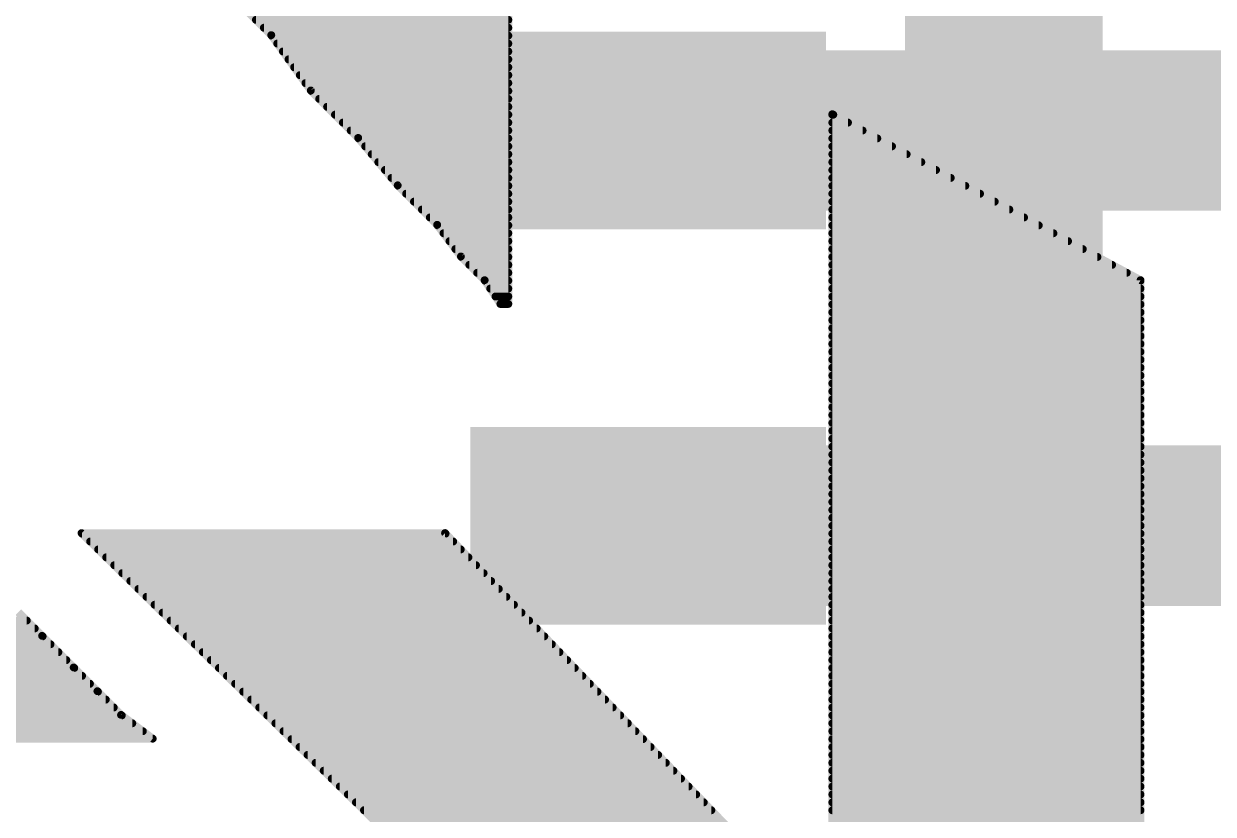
# Model space of a CAD drawing. Extents: x -0.1 to 23, y -0.1 to 23.
# Drawn here: x 11.815 to 13.32, y 10.815 to 11.815 of the extents above; entities that cross this region are included whole.
import ezdxf

# ---------------------------------------------------------------- set-up
doc = ezdxf.new("R2010")
doc.units = 0
for name, color, linetype in [('1', 12, 'CONTINUOUS'), ('21', 253, 'CONTINUOUS'), ('22', 40, 'CONTINUOUS')]:
    doc.layers.add(name, color=color, linetype=linetype)

# ---------------------------------------------------------------- blocks, each defined once
blk = doc.blocks.new('RECT')
blk.add_solid([(-0.5, -0.5), (0.5, -0.5), (-0.5, 0.5), (0.5, 0.5)])

msp = doc.modelspace()

# ---------------------------------------------------------------- linework, layer by layer
at = {"layer": '1', "const_width": 0.2032}
for points in [[(12.605, 11.68), (13.458, 11.68)], [(12.605, 11.18), (14.1169, 11.18)]]:
    msp.add_lwpolyline(points, dxfattribs=at)
at = {"layer": '1', "const_width": 0.1016}
for points in [[(12.605, 11.7308, 1), (12.605, 11.6292)], [(12.605, 11.2308, 1), (12.605, 11.1292)]]:
    msp.add_lwpolyline(points, format="xyb", dxfattribs=at)
at = {"layer": '21', "const_width": 0.25}
msp.add_lwpolyline([(13.055, 12.805), (13.055, 10.055)], dxfattribs=at)
at = {"layer": '22', "const_width": 0.01}
for points in [[(12.4281, 12.7406), (12.4281, 11.4606)], [(12.1281, 11.8006), (12.0581, 11.8706)], [(12.1088, 11.82), (12.4281, 11.82)], [(12.1188, 11.81), (12.4281, 11.81)], [(12.1781, 11.7306), (12.1281, 11.8006)], [(12.1286, 11.8), (12.4281, 11.8)], [(12.1357, 11.79), (12.4281, 11.79)], [(12.1429, 11.78), (12.4281, 11.78)], [(12.15, 11.77), (12.4281, 11.77)], [(12.1571, 11.76), (12.4281, 11.76)], [(12.1643, 11.75), (12.4281, 11.75)], [(12.1714, 11.74), (12.4281, 11.74)], [(12.2381, 11.6706), (12.1781, 11.7306)], [(12.1788, 11.73), (12.4281, 11.73)], [(12.1888, 11.72), (12.4281, 11.72)], [(12.1988, 11.71), (12.4281, 11.71)], [(12.2088, 11.7), (12.4281, 11.7)], [(12.2188, 11.69), (12.4281, 11.69)], [(13.2281, 11.4906), (12.8381, 11.7006)], [(12.8381, 11.7006), (12.8381, 10.6606)], [(12.8381, 11.7), (12.8393, 11.7)], [(12.8381, 11.69), (12.8579, 11.69)], [(12.2287, 11.68), (12.4281, 11.68)], [(12.8381, 11.68), (12.8764, 11.68)], [(12.2881, 11.6106), (12.2381, 11.6706)], [(12.2386, 11.67), (12.4281, 11.67)], [(12.247, 11.66), (12.4281, 11.66)], [(12.8381, 11.67), (12.895, 11.67)], [(12.8381, 11.66), (12.9136, 11.66)], [(12.2553, 11.65), (12.4281, 11.65)], [(12.8381, 11.65), (12.9321, 11.65)], [(12.2636, 11.64), (12.4281, 11.64)], [(12.272, 11.63), (12.4281, 11.63)], [(12.8381, 11.64), (12.9507, 11.64)], [(12.8381, 11.63), (12.9693, 11.63)], [(12.2803, 11.62), (12.4281, 11.62)], [(12.8381, 11.62), (12.9879, 11.62)], [(12.3381, 11.5606), (12.2881, 11.6106)], [(12.2888, 11.61), (12.4281, 11.61)], [(12.2988, 11.6), (12.4281, 11.6)], [(12.8381, 11.61), (13.0064, 11.61)], [(12.8381, 11.6), (13.025, 11.6)], [(12.3087, 11.59), (12.4281, 11.59)], [(12.8381, 11.59), (13.0436, 11.59)], [(12.3188, 11.58), (12.4281, 11.58)], [(12.3288, 11.57), (12.4281, 11.57)], [(12.8381, 11.58), (13.0621, 11.58)], [(12.8381, 11.57), (13.0807, 11.57)], [(12.3681, 11.5206), (12.3381, 11.5606)], [(12.3386, 11.56), (12.4281, 11.56)], [(12.8381, 11.56), (13.0993, 11.56)], [(12.3461, 11.55), (12.4281, 11.55)], [(12.3536, 11.54), (12.4281, 11.54)], [(12.8381, 11.55), (13.1179, 11.55)], [(12.8381, 11.54), (13.1364, 11.54)], [(12.3611, 11.53), (12.4281, 11.53)], [(12.8381, 11.53), (13.155, 11.53)], [(12.3981, 11.4906), (12.3681, 11.5206)], [(12.3688, 11.52), (12.4281, 11.52)], [(12.3788, 11.51), (12.4281, 11.51)], [(12.8381, 11.52), (13.1736, 11.52)], [(12.8381, 11.51), (13.1921, 11.51)], [(12.3887, 11.5), (12.4281, 11.5)], [(12.8381, 11.5), (13.2107, 11.5)], [(12.4181, 11.4606), (12.3981, 11.4906)], [(12.3985, 11.49), (12.4281, 11.49)], [(12.4052, 11.48), (12.4281, 11.48)], [(12.8381, 11.49), (13.2281, 11.49)], [(12.8381, 11.48), (13.2281, 11.48)], [(13.2281, 9.7506), (13.2281, 11.4906)], [(12.4119, 11.47), (12.4281, 11.47)], [(12.8381, 11.47), (13.2281, 11.47)], [(12.4281, 11.4606), (12.4181, 11.4606)], [(12.8381, 11.46), (13.2281, 11.46)], [(12.8381, 11.45), (13.2281, 11.45)], [(12.8381, 11.44), (13.2281, 11.44)], [(12.8381, 11.43), (13.2281, 11.43)], [(12.8381, 11.42), (13.2281, 11.42)], [(12.8381, 11.41), (13.2281, 11.41)], [(12.8381, 11.4), (13.2281, 11.4)], [(12.8381, 11.39), (13.2281, 11.39)], [(12.8381, 11.38), (13.2281, 11.38)], [(12.8381, 11.37), (13.2281, 11.37)], [(12.8381, 11.36), (13.2281, 11.36)], [(12.8381, 11.35), (13.2281, 11.35)], [(12.8381, 11.34), (13.2281, 11.34)], [(12.8381, 11.33), (13.2281, 11.33)], [(12.8381, 11.32), (13.2281, 11.32)], [(12.8381, 11.31), (13.2281, 11.31)], [(12.8381, 11.3), (13.2281, 11.3)], [(12.8381, 11.29), (13.2281, 11.29)], [(12.8381, 11.28), (13.2281, 11.28)], [(12.8381, 11.27), (13.2281, 11.27)], [(12.8381, 11.26), (13.2281, 11.26)], [(12.8381, 11.25), (13.2281, 11.25)], [(12.8381, 11.24), (13.2281, 11.24)], [(12.8381, 11.23), (13.2281, 11.23)], [(12.8381, 11.22), (13.2281, 11.22)], [(12.8381, 11.21), (13.2281, 11.21)], [(12.8381, 11.2), (13.2281, 11.2)], [(12.8381, 11.19), (13.2281, 11.19)], [(12.8381, 11.18), (13.2281, 11.18)], [(12.3481, 11.1706), (11.8881, 11.1706)], [(11.8881, 11.1706), (12.4181, 10.6506)], [(11.8888, 11.17), (12.3487, 11.17)], [(12.8381, 10.6606), (12.3481, 11.1706)], [(12.8381, 11.17), (13.2281, 11.17)], [(11.899, 11.16), (12.3583, 11.16)], [(11.9091, 11.15), (12.3679, 11.15)], [(12.8381, 11.16), (13.2281, 11.16)], [(12.8381, 11.15), (13.2281, 11.15)], [(11.9193, 11.14), (12.3776, 11.14)], [(12.8381, 11.14), (13.2281, 11.14)], [(11.9295, 11.13), (12.3872, 11.13)], [(11.9397, 11.12), (12.3968, 11.12)], [(12.8381, 11.13), (13.2281, 11.13)], [(12.8381, 11.12), (13.2281, 11.12)], [(11.9499, 11.11), (12.4064, 11.11)], [(12.8381, 11.11), (13.2281, 11.11)], [(11.9601, 11.1), (12.416, 11.1)], [(11.9703, 11.09), (12.4256, 11.09)], [(12.8381, 11.1), (13.2281, 11.1)], [(12.8381, 11.09), (13.2281, 11.09)], [(11.9805, 11.08), (12.4352, 11.08)], [(12.8381, 11.08), (13.2281, 11.08)], [(10.9381, 11.06), (11.8188, 11.06)], [(11.8381, 11.0406), (11.8081, 11.0706)], [(11.9907, 11.07), (12.4448, 11.07)], [(12.0009, 11.06), (12.4544, 11.06)], [(12.8381, 11.07), (13.2281, 11.07)], [(12.8381, 11.06), (13.2281, 11.06)], [(10.9381, 11.05), (11.8288, 11.05)], [(12.0111, 11.05), (12.464, 11.05)], [(12.8381, 11.05), (13.2281, 11.05)], [(10.9381, 11.04), (11.8388, 11.04)], [(10.9381, 11.03), (11.8488, 11.03)], [(11.8781, 11.0006), (11.8381, 11.0406)], [(12.0213, 11.04), (12.4736, 11.04)], [(12.0315, 11.03), (12.4832, 11.03)], [(12.8381, 11.04), (13.2281, 11.04)], [(12.8381, 11.03), (13.2281, 11.03)], [(10.9381, 11.02), (11.8588, 11.02)], [(12.0416, 11.02), (12.4928, 11.02)], [(12.8381, 11.02), (13.2281, 11.02)], [(10.9381, 11.01), (11.8688, 11.01)], [(10.9381, 11), (11.8788, 11)], [(11.9081, 10.9706), (11.8781, 11.0006)], [(12.0518, 11.01), (12.5025, 11.01)], [(12.062, 11), (12.5121, 11)], [(12.8381, 11.01), (13.2281, 11.01)], [(12.8381, 11), (13.2281, 11)], [(10.9381, 10.99), (11.8887, 10.99)], [(12.0722, 10.99), (12.5217, 10.99)], [(12.8381, 10.99), (13.2281, 10.99)], [(10.9381, 10.98), (11.8987, 10.98)], [(10.9381, 10.97), (11.9088, 10.97)], [(11.9381, 10.9406), (11.9081, 10.9706)], [(12.0824, 10.98), (12.5313, 10.98)], [(12.0926, 10.97), (12.5409, 10.97)], [(12.8381, 10.98), (13.2281, 10.98)], [(12.8381, 10.97), (13.2281, 10.97)], [(10.9381, 10.96), (11.9188, 10.96)], [(12.1028, 10.96), (12.5505, 10.96)], [(12.8381, 10.96), (13.2281, 10.96)], [(10.9381, 10.95), (11.9288, 10.95)], [(10.9381, 10.94), (11.939, 10.94)], [(11.9781, 10.9106), (11.9381, 10.9406)], [(12.113, 10.95), (12.5601, 10.95)], [(12.1232, 10.94), (12.5697, 10.94)], [(12.8381, 10.95), (13.2281, 10.95)], [(12.8381, 10.94), (13.2281, 10.94)], [(10.9381, 10.93), (11.9523, 10.93)], [(12.1334, 10.93), (12.5793, 10.93)], [(12.8381, 10.93), (13.2281, 10.93)], [(10.9381, 10.92), (11.9656, 10.92)], [(11.5881, 10.9106), (11.9781, 10.9106)], [(12.1436, 10.92), (12.5889, 10.92)], [(12.1538, 10.91), (12.5985, 10.91)], [(12.8381, 10.92), (13.2281, 10.92)], [(12.8381, 10.91), (13.2281, 10.91)], [(12.164, 10.9), (12.6081, 10.9)], [(12.8381, 10.9), (13.2281, 10.9)], [(12.1741, 10.89), (12.6177, 10.89)], [(12.1843, 10.88), (12.6274, 10.88)], [(12.8381, 10.89), (13.2281, 10.89)], [(12.8381, 10.88), (13.2281, 10.88)], [(12.1945, 10.87), (12.637, 10.87)], [(12.8381, 10.87), (13.2281, 10.87)], [(12.2047, 10.86), (12.6466, 10.86)], [(12.2149, 10.85), (12.6562, 10.85)], [(12.8381, 10.86), (13.2281, 10.86)], [(12.8381, 10.85), (13.2281, 10.85)], [(12.2251, 10.84), (12.6658, 10.84)], [(12.8381, 10.84), (13.2281, 10.84)], [(12.2353, 10.83), (12.6754, 10.83)], [(12.2455, 10.82), (12.685, 10.82)], [(12.8381, 10.83), (13.2281, 10.83)], [(12.8381, 10.82), (13.2281, 10.82)], [(12.2557, 10.81), (12.6946, 10.81)], [(12.8381, 10.81), (13.2281, 10.81)]]:
    msp.add_lwpolyline(points, dxfattribs=at)
at = {"layer": '22', "const_width": 0.005}
for points in [[(12.1088, 11.8225, 1), (12.1088, 11.8175)], [(12.1188, 11.8125, 1), (12.1188, 11.8075)], [(12.4281, 11.8175, 1), (12.4281, 11.8225)], [(12.4281, 11.8075, 1), (12.4281, 11.8125)], [(12.1302, 11.8021, 1), (12.1261, 11.7992)], [(12.1286, 11.8025, 1), (12.1286, 11.7975)], [(12.1264, 11.7989, 1), (12.1299, 11.8024)], [(12.4281, 11.7975, 1), (12.4281, 11.8025)], [(12.1357, 11.7925, 1), (12.1357, 11.7875)], [(12.1429, 11.7825, 1), (12.1429, 11.7775)], [(12.4281, 11.7875, 1), (12.4281, 11.7925)], [(12.4281, 11.7775, 1), (12.4281, 11.7825)], [(12.15, 11.7725, 1), (12.15, 11.7675)], [(12.4281, 11.7675, 1), (12.4281, 11.7725)], [(12.1571, 11.7625, 1), (12.1571, 11.7575)], [(12.1643, 11.7525, 1), (12.1643, 11.7475)], [(12.4281, 11.7575, 1), (12.4281, 11.7625)], [(12.4281, 11.7475, 1), (12.4281, 11.7525)], [(12.1714, 11.7425, 1), (12.1714, 11.7375)], [(12.4281, 11.7375, 1), (12.4281, 11.7425)], [(12.1799, 11.7324, 1), (12.1764, 11.7289)], [(12.1761, 11.7292, 1), (12.1802, 11.7321)], [(12.1788, 11.7325, 1), (12.1788, 11.7275)], [(12.1888, 11.7225, 1), (12.1888, 11.7175)], [(12.4281, 11.7275, 1), (12.4281, 11.7325)], [(12.4281, 11.7175, 1), (12.4281, 11.7225)], [(12.1988, 11.7125, 1), (12.1988, 11.7075)], [(12.4281, 11.7075, 1), (12.4281, 11.7125)], [(12.2088, 11.7025, 1), (12.2088, 11.6975)], [(12.2188, 11.6925, 1), (12.2188, 11.6875)], [(12.4281, 11.6975, 1), (12.4281, 11.7025)], [(12.4281, 11.6875, 1), (12.4281, 11.6925)], [(12.8393, 11.7028, 1), (12.8369, 11.6984)], [(12.8406, 11.7006, 1), (12.8356, 11.7006)], [(12.8381, 11.7025, 1), (12.8381, 11.6975)], [(12.8381, 11.6925, 1), (12.8381, 11.6875)], [(12.8393, 11.6975, 1), (12.8393, 11.7025)], [(12.8579, 11.6875, 1), (12.8579, 11.6925)], [(12.2287, 11.6825, 1), (12.2287, 11.6775)], [(12.4281, 11.6775, 1), (12.4281, 11.6825)], [(12.8381, 11.6825, 1), (12.8381, 11.6775)], [(12.8764, 11.6775, 1), (12.8764, 11.6825)], [(12.24, 11.6722, 1), (12.2362, 11.669)], [(12.2386, 11.6725, 1), (12.2386, 11.6675)], [(12.2364, 11.6689, 1), (12.2399, 11.6724)], [(12.247, 11.6625, 1), (12.247, 11.6575)], [(12.4281, 11.6675, 1), (12.4281, 11.6725)], [(12.4281, 11.6575, 1), (12.4281, 11.6625)], [(12.8381, 11.6725, 1), (12.8381, 11.6675)], [(12.8381, 11.6625, 1), (12.8381, 11.6575)], [(12.895, 11.6675, 1), (12.895, 11.6725)], [(12.9136, 11.6575, 1), (12.9136, 11.6625)], [(12.2553, 11.6525, 1), (12.2553, 11.6475)], [(12.4281, 11.6475, 1), (12.4281, 11.6525)], [(12.8381, 11.6525, 1), (12.8381, 11.6475)], [(12.9321, 11.6475, 1), (12.9321, 11.6525)], [(12.2636, 11.6425, 1), (12.2636, 11.6375)], [(12.272, 11.6325, 1), (12.272, 11.6275)], [(12.4281, 11.6375, 1), (12.4281, 11.6425)], [(12.4281, 11.6275, 1), (12.4281, 11.6325)], [(12.8381, 11.6425, 1), (12.8381, 11.6375)], [(12.8381, 11.6325, 1), (12.8381, 11.6275)], [(12.9507, 11.6375, 1), (12.9507, 11.6425)], [(12.9693, 11.6275, 1), (12.9693, 11.6325)], [(12.2803, 11.6225, 1), (12.2803, 11.6175)], [(12.4281, 11.6175, 1), (12.4281, 11.6225)], [(12.8381, 11.6225, 1), (12.8381, 11.6175)], [(12.9879, 11.6175, 1), (12.9879, 11.6225)], [(12.2899, 11.6124, 1), (12.2864, 11.6089)], [(12.2862, 11.609, 1), (12.29, 11.6122)], [(12.2888, 11.6125, 1), (12.2888, 11.6075)], [(12.2988, 11.6025, 1), (12.2988, 11.5975)], [(12.4281, 11.6075, 1), (12.4281, 11.6125)], [(12.4281, 11.5975, 1), (12.4281, 11.6025)], [(12.8381, 11.6125, 1), (12.8381, 11.6075)], [(12.8381, 11.6025, 1), (12.8381, 11.5975)], [(13.0064, 11.6075, 1), (13.0064, 11.6125)], [(13.025, 11.5975, 1), (13.025, 11.6025)], [(12.3087, 11.5925, 1), (12.3087, 11.5875)], [(12.4281, 11.5875, 1), (12.4281, 11.5925)], [(12.8381, 11.5925, 1), (12.8381, 11.5875)], [(13.0436, 11.5875, 1), (13.0436, 11.5925)], [(12.3188, 11.5825, 1), (12.3188, 11.5775)], [(12.3288, 11.5725, 1), (12.3288, 11.5675)], [(12.4281, 11.5775, 1), (12.4281, 11.5825)], [(12.4281, 11.5675, 1), (12.4281, 11.5725)], [(12.8381, 11.5825, 1), (12.8381, 11.5775)], [(12.8381, 11.5725, 1), (12.8381, 11.5675)], [(13.0621, 11.5775, 1), (13.0621, 11.5825)], [(13.0807, 11.5675, 1), (13.0807, 11.5725)], [(12.3401, 11.5621, 1), (12.3361, 11.5591)], [(12.3386, 11.5625, 1), (12.3386, 11.5575)], [(12.3364, 11.5589, 1), (12.3399, 11.5624)], [(12.4281, 11.5575, 1), (12.4281, 11.5625)], [(12.8381, 11.5625, 1), (12.8381, 11.5575)], [(13.0993, 11.5575, 1), (13.0993, 11.5625)], [(12.3461, 11.5525, 1), (12.3461, 11.5475)], [(12.3536, 11.5425, 1), (12.3536, 11.5375)], [(12.4281, 11.5475, 1), (12.4281, 11.5525)], [(12.4281, 11.5375, 1), (12.4281, 11.5425)], [(12.8381, 11.5525, 1), (12.8381, 11.5475)], [(12.8381, 11.5425, 1), (12.8381, 11.5375)], [(13.1179, 11.5475, 1), (13.1179, 11.5525)], [(13.1364, 11.5375, 1), (13.1364, 11.5425)], [(12.3611, 11.5325, 1), (12.3611, 11.5275)], [(12.4281, 11.5275, 1), (12.4281, 11.5325)], [(12.8381, 11.5325, 1), (12.8381, 11.5275)], [(13.155, 11.5275, 1), (13.155, 11.5325)], [(12.3699, 11.5224, 1), (12.3664, 11.5189)], [(12.3661, 11.5191, 1), (12.3701, 11.5221)], [(12.3688, 11.5225, 1), (12.3688, 11.5175)], [(12.3788, 11.5125, 1), (12.3788, 11.5075)], [(12.4281, 11.5175, 1), (12.4281, 11.5225)], [(12.4281, 11.5075, 1), (12.4281, 11.5125)], [(12.8381, 11.5225, 1), (12.8381, 11.5175)], [(12.8381, 11.5125, 1), (12.8381, 11.5075)], [(13.1736, 11.5175, 1), (13.1736, 11.5225)], [(13.1921, 11.5075, 1), (13.1921, 11.5125)], [(12.3887, 11.5025, 1), (12.3887, 11.4975)], [(12.4281, 11.4975, 1), (12.4281, 11.5025)], [(12.8381, 11.5025, 1), (12.8381, 11.4975)], [(13.2107, 11.4975, 1), (13.2107, 11.5025)], [(12.4002, 11.492, 1), (12.396, 11.4892)], [(12.3985, 11.4925, 1), (12.3985, 11.4875)], [(12.3964, 11.4889, 1), (12.3999, 11.4924)], [(12.4052, 11.4825, 1), (12.4052, 11.4775)], [(12.4281, 11.4875, 1), (12.4281, 11.4925)], [(12.4281, 11.4775, 1), (12.4281, 11.4825)], [(12.8381, 11.4925, 1), (12.8381, 11.4875)], [(12.8381, 11.4825, 1), (12.8381, 11.4775)], [(13.2306, 11.4906, 1), (13.2256, 11.4906)], [(13.2269, 11.4884, 1), (13.2293, 11.4928)], [(13.2281, 11.4875, 1), (13.2281, 11.4925)], [(13.2281, 11.4775, 1), (13.2281, 11.4825)], [(12.4119, 11.4725, 1), (12.4119, 11.4675)], [(12.4281, 11.4675, 1), (12.4281, 11.4725)], [(12.8381, 11.4725, 1), (12.8381, 11.4675)], [(13.2281, 11.4675, 1), (13.2281, 11.4725)], [(12.4181, 11.4631, 1), (12.4181, 11.4581)], [(12.416, 11.4592, 1), (12.4202, 11.462)], [(12.4256, 11.4606, 1), (12.4306, 11.4606)], [(12.4281, 11.4581, 1), (12.4281, 11.4631)], [(12.8381, 11.4625, 1), (12.8381, 11.4575)], [(12.8381, 11.4525, 1), (12.8381, 11.4475)], [(13.2281, 11.4575, 1), (13.2281, 11.4625)], [(13.2281, 11.4475, 1), (13.2281, 11.4525)], [(12.8381, 11.4425, 1), (12.8381, 11.4375)], [(13.2281, 11.4375, 1), (13.2281, 11.4425)], [(12.8381, 11.4325, 1), (12.8381, 11.4275)], [(12.8381, 11.4225, 1), (12.8381, 11.4175)], [(13.2281, 11.4275, 1), (13.2281, 11.4325)], [(13.2281, 11.4175, 1), (13.2281, 11.4225)], [(12.8381, 11.4125, 1), (12.8381, 11.4075)], [(13.2281, 11.4075, 1), (13.2281, 11.4125)], [(12.8381, 11.4025, 1), (12.8381, 11.3975)], [(12.8381, 11.3925, 1), (12.8381, 11.3875)], [(13.2281, 11.3975, 1), (13.2281, 11.4025)], [(13.2281, 11.3875, 1), (13.2281, 11.3925)], [(12.8381, 11.3825, 1), (12.8381, 11.3775)], [(13.2281, 11.3775, 1), (13.2281, 11.3825)], [(12.8381, 11.3725, 1), (12.8381, 11.3675)], [(12.8381, 11.3625, 1), (12.8381, 11.3575)], [(13.2281, 11.3675, 1), (13.2281, 11.3725)], [(13.2281, 11.3575, 1), (13.2281, 11.3625)], [(12.8381, 11.3525, 1), (12.8381, 11.3475)], [(13.2281, 11.3475, 1), (13.2281, 11.3525)], [(12.8381, 11.3425, 1), (12.8381, 11.3375)], [(12.8381, 11.3325, 1), (12.8381, 11.3275)], [(13.2281, 11.3375, 1), (13.2281, 11.3425)], [(13.2281, 11.3275, 1), (13.2281, 11.3325)], [(12.8381, 11.3225, 1), (12.8381, 11.3175)], [(13.2281, 11.3175, 1), (13.2281, 11.3225)], [(12.8381, 11.3125, 1), (12.8381, 11.3075)], [(12.8381, 11.3025, 1), (12.8381, 11.2975)], [(13.2281, 11.3075, 1), (13.2281, 11.3125)], [(13.2281, 11.2975, 1), (13.2281, 11.3025)], [(12.8381, 11.2925, 1), (12.8381, 11.2875)], [(13.2281, 11.2875, 1), (13.2281, 11.2925)], [(12.8381, 11.2825, 1), (12.8381, 11.2775)], [(12.8381, 11.2725, 1), (12.8381, 11.2675)], [(13.2281, 11.2775, 1), (13.2281, 11.2825)], [(13.2281, 11.2675, 1), (13.2281, 11.2725)], [(12.8381, 11.2625, 1), (12.8381, 11.2575)], [(13.2281, 11.2575, 1), (13.2281, 11.2625)], [(12.8381, 11.2525, 1), (12.8381, 11.2475)], [(12.8381, 11.2425, 1), (12.8381, 11.2375)], [(13.2281, 11.2475, 1), (13.2281, 11.2525)], [(13.2281, 11.2375, 1), (13.2281, 11.2425)], [(12.8381, 11.2325, 1), (12.8381, 11.2275)], [(13.2281, 11.2275, 1), (13.2281, 11.2325)], [(12.8381, 11.2225, 1), (12.8381, 11.2175)], [(12.8381, 11.2125, 1), (12.8381, 11.2075)], [(13.2281, 11.2175, 1), (13.2281, 11.2225)], [(13.2281, 11.2075, 1), (13.2281, 11.2125)], [(12.8381, 11.2025, 1), (12.8381, 11.1975)], [(13.2281, 11.1975, 1), (13.2281, 11.2025)], [(12.8381, 11.1925, 1), (12.8381, 11.1875)], [(12.8381, 11.1825, 1), (12.8381, 11.1775)], [(13.2281, 11.1875, 1), (13.2281, 11.1925)], [(13.2281, 11.1775, 1), (13.2281, 11.1825)], [(11.8881, 11.1731, 1), (11.8881, 11.1681)], [(11.8899, 11.1724, 1), (11.8864, 11.1688)], [(11.8888, 11.1725, 1), (11.8888, 11.1675)], [(12.3499, 11.1724, 1), (12.3463, 11.1689)], [(12.3481, 11.1681, 1), (12.3481, 11.1731)], [(12.3487, 11.1675, 1), (12.3487, 11.1725)], [(12.8381, 11.1725, 1), (12.8381, 11.1675)], [(13.2281, 11.1675, 1), (13.2281, 11.1725)], [(11.899, 11.1625, 1), (11.899, 11.1575)], [(11.9091, 11.1525, 1), (11.9091, 11.1475)], [(12.3583, 11.1575, 1), (12.3583, 11.1625)], [(12.3679, 11.1475, 1), (12.3679, 11.1525)], [(12.8381, 11.1625, 1), (12.8381, 11.1575)], [(12.8381, 11.1525, 1), (12.8381, 11.1475)], [(13.2281, 11.1575, 1), (13.2281, 11.1625)], [(13.2281, 11.1475, 1), (13.2281, 11.1525)], [(11.9193, 11.1425, 1), (11.9193, 11.1375)], [(12.3776, 11.1375, 1), (12.3776, 11.1425)], [(12.8381, 11.1425, 1), (12.8381, 11.1375)], [(13.2281, 11.1375, 1), (13.2281, 11.1425)], [(11.9295, 11.1325, 1), (11.9295, 11.1275)], [(11.9397, 11.1225, 1), (11.9397, 11.1175)], [(12.3872, 11.1275, 1), (12.3872, 11.1325)], [(12.3968, 11.1175, 1), (12.3968, 11.1225)], [(12.8381, 11.1325, 1), (12.8381, 11.1275)], [(12.8381, 11.1225, 1), (12.8381, 11.1175)], [(13.2281, 11.1275, 1), (13.2281, 11.1325)], [(13.2281, 11.1175, 1), (13.2281, 11.1225)], [(11.9499, 11.1125, 1), (11.9499, 11.1075)], [(12.4064, 11.1075, 1), (12.4064, 11.1125)], [(12.8381, 11.1125, 1), (12.8381, 11.1075)], [(13.2281, 11.1075, 1), (13.2281, 11.1125)], [(11.9601, 11.1025, 1), (11.9601, 11.0975)], [(11.9703, 11.0925, 1), (11.9703, 11.0875)], [(12.416, 11.0975, 1), (12.416, 11.1025)], [(12.4256, 11.0875, 1), (12.4256, 11.0925)], [(12.8381, 11.1025, 1), (12.8381, 11.0975)], [(12.8381, 11.0925, 1), (12.8381, 11.0875)], [(13.2281, 11.0975, 1), (13.2281, 11.1025)], [(13.2281, 11.0875, 1), (13.2281, 11.0925)], [(11.9805, 11.0825, 1), (11.9805, 11.0775)], [(12.4352, 11.0775, 1), (12.4352, 11.0825)], [(12.8381, 11.0825, 1), (12.8381, 11.0775)], [(13.2281, 11.0775, 1), (13.2281, 11.0825)], [(11.8188, 11.0575, 1), (11.8188, 11.0625)], [(11.9907, 11.0725, 1), (11.9907, 11.0675)], [(12.0009, 11.0625, 1), (12.0009, 11.0575)], [(12.4448, 11.0675, 1), (12.4448, 11.0725)], [(12.4544, 11.0575, 1), (12.4544, 11.0625)], [(12.8381, 11.0725, 1), (12.8381, 11.0675)], [(12.8381, 11.0625, 1), (12.8381, 11.0575)], [(13.2281, 11.0675, 1), (13.2281, 11.0725)], [(13.2281, 11.0575, 1), (13.2281, 11.0625)], [(11.8288, 11.0475, 1), (11.8288, 11.0525)], [(12.0111, 11.0525, 1), (12.0111, 11.0475)], [(12.464, 11.0475, 1), (12.464, 11.0525)], [(12.8381, 11.0525, 1), (12.8381, 11.0475)], [(13.2281, 11.0475, 1), (13.2281, 11.0525)], [(11.8399, 11.0424, 1), (11.8364, 11.0389)], [(11.8364, 11.0389, 1), (11.8399, 11.0424)], [(11.8388, 11.0375, 1), (11.8388, 11.0425)], [(11.8488, 11.0275, 1), (11.8488, 11.0325)], [(12.0213, 11.0425, 1), (12.0213, 11.0375)], [(12.0315, 11.0325, 1), (12.0315, 11.0275)], [(12.4736, 11.0375, 1), (12.4736, 11.0425)], [(12.4832, 11.0275, 1), (12.4832, 11.0325)], [(12.8381, 11.0425, 1), (12.8381, 11.0375)], [(12.8381, 11.0325, 1), (12.8381, 11.0275)], [(13.2281, 11.0375, 1), (13.2281, 11.0425)], [(13.2281, 11.0275, 1), (13.2281, 11.0325)], [(11.8588, 11.0175, 1), (11.8588, 11.0225)], [(12.0416, 11.0225, 1), (12.0416, 11.0175)], [(12.4928, 11.0175, 1), (12.4928, 11.0225)], [(12.8381, 11.0225, 1), (12.8381, 11.0175)], [(13.2281, 11.0175, 1), (13.2281, 11.0225)], [(11.8688, 11.0075, 1), (11.8688, 11.0125)], [(11.8799, 11.0024, 1), (11.8764, 10.9989)], [(11.8764, 10.9989, 1), (11.8799, 11.0024)], [(11.8788, 10.9975, 1), (11.8788, 11.0025)], [(12.0518, 11.0125, 1), (12.0518, 11.0075)], [(12.062, 11.0025, 1), (12.062, 10.9975)], [(12.5025, 11.0075, 1), (12.5025, 11.0125)], [(12.5121, 10.9975, 1), (12.5121, 11.0025)], [(12.8381, 11.0125, 1), (12.8381, 11.0075)], [(12.8381, 11.0025, 1), (12.8381, 10.9975)], [(13.2281, 11.0075, 1), (13.2281, 11.0125)], [(13.2281, 10.9975, 1), (13.2281, 11.0025)], [(11.8887, 10.9875, 1), (11.8887, 10.9925)], [(12.0722, 10.9925, 1), (12.0722, 10.9875)], [(12.5217, 10.9875, 1), (12.5217, 10.9925)], [(12.8381, 10.9925, 1), (12.8381, 10.9875)], [(13.2281, 10.9875, 1), (13.2281, 10.9925)], [(11.8987, 10.9775, 1), (11.8987, 10.9825)], [(11.9099, 10.9724, 1), (11.9064, 10.9689)], [(11.9064, 10.9689, 1), (11.9099, 10.9724)], [(11.9088, 10.9675, 1), (11.9088, 10.9725)], [(12.0824, 10.9825, 1), (12.0824, 10.9775)], [(12.0926, 10.9725, 1), (12.0926, 10.9675)], [(12.5313, 10.9775, 1), (12.5313, 10.9825)], [(12.5409, 10.9675, 1), (12.5409, 10.9725)], [(12.8381, 10.9825, 1), (12.8381, 10.9775)], [(12.8381, 10.9725, 1), (12.8381, 10.9675)], [(13.2281, 10.9775, 1), (13.2281, 10.9825)], [(13.2281, 10.9675, 1), (13.2281, 10.9725)], [(11.9188, 10.9575, 1), (11.9188, 10.9625)], [(12.1028, 10.9625, 1), (12.1028, 10.9575)], [(12.5505, 10.9575, 1), (12.5505, 10.9625)], [(12.8381, 10.9625, 1), (12.8381, 10.9575)], [(13.2281, 10.9575, 1), (13.2281, 10.9625)], [(11.9288, 10.9475, 1), (11.9288, 10.9525)], [(11.9396, 10.9426, 1), (11.9366, 10.9386)], [(11.9364, 10.9389, 1), (11.9399, 10.9424)], [(11.939, 10.9375, 1), (11.939, 10.9425)], [(12.113, 10.9525, 1), (12.113, 10.9475)], [(12.1232, 10.9425, 1), (12.1232, 10.9375)], [(12.5601, 10.9475, 1), (12.5601, 10.9525)], [(12.5697, 10.9375, 1), (12.5697, 10.9425)], [(12.8381, 10.9525, 1), (12.8381, 10.9475)], [(12.8381, 10.9425, 1), (12.8381, 10.9375)], [(13.2281, 10.9475, 1), (13.2281, 10.9525)], [(13.2281, 10.9375, 1), (13.2281, 10.9425)], [(11.9523, 10.9275, 1), (11.9523, 10.9325)], [(12.1334, 10.9325, 1), (12.1334, 10.9275)], [(12.5793, 10.9275, 1), (12.5793, 10.9325)], [(12.8381, 10.9325, 1), (12.8381, 10.9275)], [(13.2281, 10.9275, 1), (13.2281, 10.9325)], [(11.9656, 10.9175, 1), (11.9656, 10.9225)], [(11.9766, 10.9086, 1), (11.9796, 10.9126)], [(11.9781, 10.9081, 1), (11.9781, 10.9131)], [(12.1436, 10.9225, 1), (12.1436, 10.9175)], [(12.1538, 10.9125, 1), (12.1538, 10.9075)], [(12.5889, 10.9175, 1), (12.5889, 10.9225)], [(12.5985, 10.9075, 1), (12.5985, 10.9125)], [(12.8381, 10.9225, 1), (12.8381, 10.9175)], [(12.8381, 10.9125, 1), (12.8381, 10.9075)], [(13.2281, 10.9175, 1), (13.2281, 10.9225)], [(13.2281, 10.9075, 1), (13.2281, 10.9125)], [(12.164, 10.9025, 1), (12.164, 10.8975)], [(12.6081, 10.8975, 1), (12.6081, 10.9025)], [(12.8381, 10.9025, 1), (12.8381, 10.8975)], [(13.2281, 10.8975, 1), (13.2281, 10.9025)], [(12.1741, 10.8925, 1), (12.1741, 10.8875)], [(12.1843, 10.8825, 1), (12.1843, 10.8775)], [(12.6177, 10.8875, 1), (12.6177, 10.8925)], [(12.6274, 10.8775, 1), (12.6274, 10.8825)], [(12.8381, 10.8925, 1), (12.8381, 10.8875)], [(12.8381, 10.8825, 1), (12.8381, 10.8775)], [(13.2281, 10.8875, 1), (13.2281, 10.8925)], [(13.2281, 10.8775, 1), (13.2281, 10.8825)], [(12.1945, 10.8725, 1), (12.1945, 10.8675)], [(12.637, 10.8675, 1), (12.637, 10.8725)], [(12.8381, 10.8725, 1), (12.8381, 10.8675)], [(13.2281, 10.8675, 1), (13.2281, 10.8725)], [(12.2047, 10.8625, 1), (12.2047, 10.8575)], [(12.2149, 10.8525, 1), (12.2149, 10.8475)], [(12.6466, 10.8575, 1), (12.6466, 10.8625)], [(12.6562, 10.8475, 1), (12.6562, 10.8525)], [(12.8381, 10.8625, 1), (12.8381, 10.8575)], [(12.8381, 10.8525, 1), (12.8381, 10.8475)], [(13.2281, 10.8575, 1), (13.2281, 10.8625)], [(13.2281, 10.8475, 1), (13.2281, 10.8525)], [(12.2251, 10.8425, 1), (12.2251, 10.8375)], [(12.6658, 10.8375, 1), (12.6658, 10.8425)], [(12.8381, 10.8425, 1), (12.8381, 10.8375)], [(13.2281, 10.8375, 1), (13.2281, 10.8425)], [(12.2353, 10.8325, 1), (12.2353, 10.8275)], [(12.2455, 10.8225, 1), (12.2455, 10.8175)], [(12.6754, 10.8275, 1), (12.6754, 10.8325)], [(12.685, 10.8175, 1), (12.685, 10.8225)], [(12.8381, 10.8325, 1), (12.8381, 10.8275)], [(12.8381, 10.8225, 1), (12.8381, 10.8175)], [(13.2281, 10.8275, 1), (13.2281, 10.8325)], [(13.2281, 10.8175, 1), (13.2281, 10.8225)]]:
    msp.add_lwpolyline(points, format="xyb", dxfattribs=at)

# ---------------------------------------------------------------- block references
at = {"layer": '1', "xscale": 0.45, "yscale": 0.25}
for p in [(12.605, 11.68), (12.605, 11.18)]:
    msp.add_blockref('RECT', p, dxfattribs=at)

doc.saveas('drawing.dxf')
